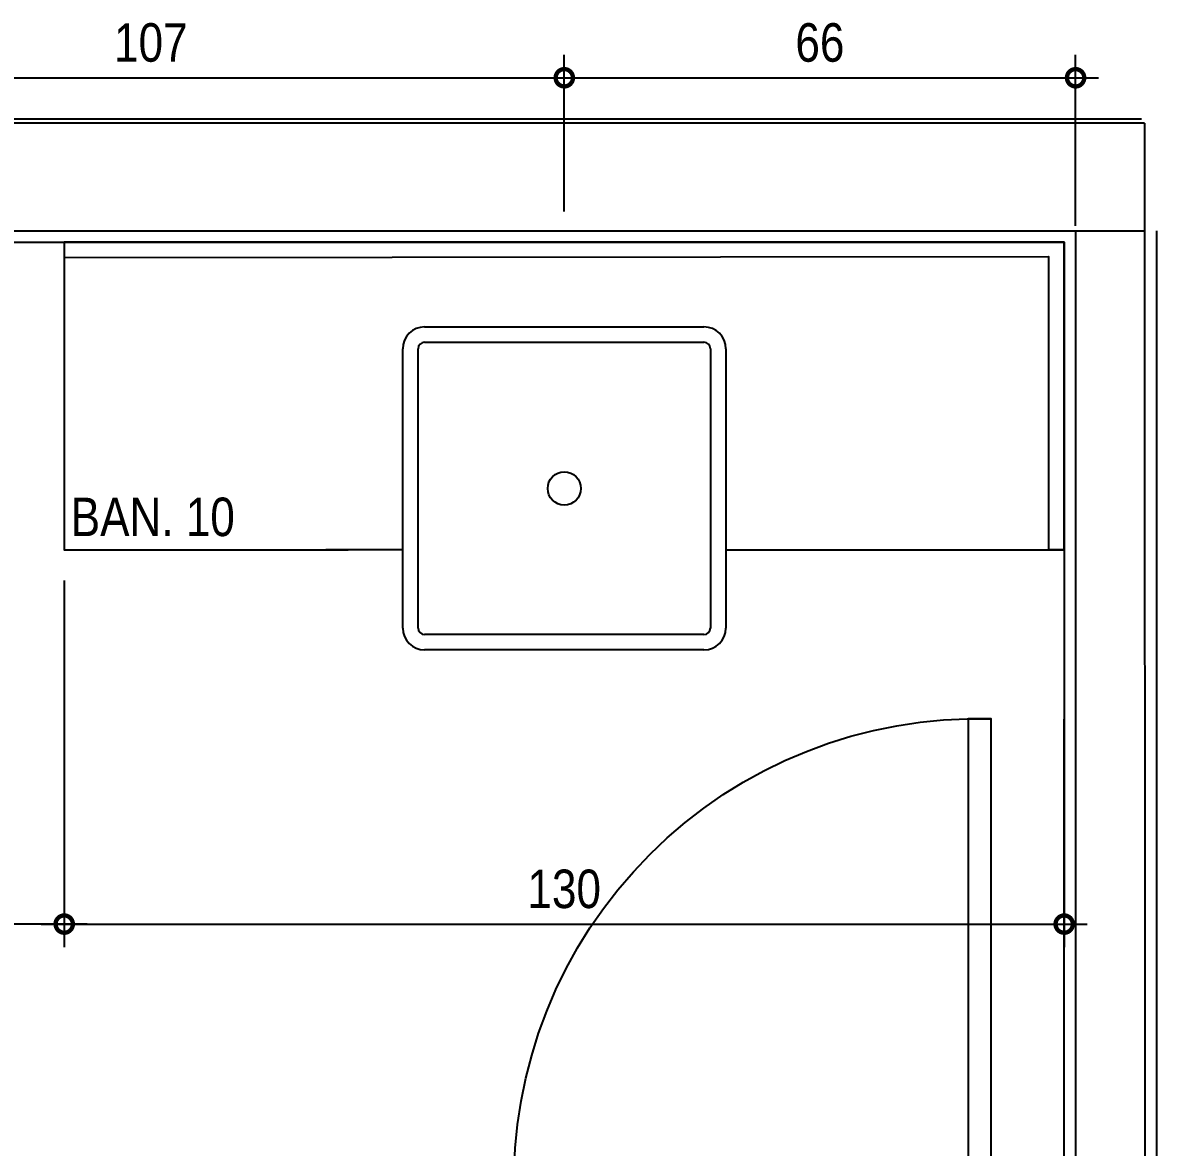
# Model space of a CAD drawing. Header units: metres. Extents: x 3 to 168, y -142 to 28.
# Drawn here: x 68.537 to 70.011, y -96.1 to -94.638 of the extents above; entities that cross this region are included whole.
import ezdxf

# ---------------------------------------------------------------- set-up
doc = ezdxf.new("R2010")
doc.units = ezdxf.units.M
doc.linetypes.add('DASHEDX2', pattern=[1.5, 1, -0.5])
for name, color, linetype in [('ARQ-ALV ACAB', 4, 'Continuous'), ('ARQ-ALV OSSO', 5, 'Continuous'), ('ARQ-CAX @ 1', 1, 'Continuous'), ('ARQ-DIM', 2, 'Continuous'), ('ARQ-HID', 2, 'Continuous'), ('ARQ-PRJ', 7, 'DASHEDX2'), ('ARQ-TXT', 2, 'Continuous')]:
    doc.layers.add(name, color=color, linetype=linetype)
doc.styles.add('Adesa', font='ARIALN.TTF')
doc.dimstyles.new('ADESA 1-0025', dxfattribs={"dimtxt": 0.05, "dimasz": 0.045, "dimexe": 0.03, "dimexo": 0.04, "dimgap": 0.02, "dimtad": 1, "dimtoh": 1, "dimdec": 0, "dimlfac": 100, "dimzin": 4, "dimtxsty": 'Adesa', "dimblk": 'DOTSMALL', "dimcen": 1, "dimdle": 0.03, "dimclrd": 1, "dimclre": 1, "dimclrt": 256, "dimazin": 1, "dimtm": 1e-09, "dimtfac": 1, "dimtdec": 0, "dimtix": 1, "dimtmove": 2, "dimatfit": 0, "dimldrblk": 'DOTSMALL', "dimfxl": 0.8, "dimtvp": 2, "dimtolj": 1, "dimtzin": 0, "dimarcsym": 0})

# ---------------------------------------------------------------- blocks, each defined once
blk = doc.blocks.new('ARQ-HID-CUBA Q')
for points in [[(-0.1816, 0), (0.1816, 0)], [(-0.1816, -0.11), (0.1816, -0.11)], [(-0.1816, -0.13), (0.1816, -0.13)], [(-0.21, -0.5016), (-0.21, -0.1384)], [(-0.19, -0.5016), (-0.19, -0.1384)], [(0.19, -0.1384), (0.19, -0.5016)], [(0.21, -0.1384), (0.21, -0.5016)], [(-0.21, -0.4), (-0.31, -0.4)], [(0.21, -0.4), (0.31, -0.4)], [(0.1816, -0.51), (-0.1816, -0.51)], [(0.1816, -0.53), (-0.1816, -0.53)], [(0.1816, -0.53), (-0.1816, -0.53)]]:
    blk.add_lwpolyline(points)
blk.add_circle((0, -0.32), 0.0216)
for centre, radius, start, end in [((-0.1816, -0.1384), 0.0284, 90, 180), ((0.1816, -0.1384), 0.0284, 0, 90), ((-0.1816, -0.1384), 0.0084, 90, 180), ((0.1816, -0.1384), 0.0084, 0, 90), ((-0.1816, -0.5016), 0.0284, 180, 270), ((-0.1816, -0.5016), 0.0084, 180, 270), ((0.1816, -0.5016), 0.0284, 270, 0), ((0.1816, -0.5016), 0.0084, 270, 0)]:
    blk.add_arc(centre, radius, start, end)
blk = doc.blocks.new('*U237')
for points in [[(-0.665, 0.0197), (-0.615, 0.0197), (-0.615, 0.0097), (-0.665, 0.0097)], [(0.045, 0.0197), (-0.005, 0.0197), (-0.005, 0.0097), (0.045, 0.0097)], [(-0.675, -0.16), (-0.625, -0.16), (-0.625, -0.15), (-0.675, -0.15)], [(0, -0.15), (0, -0.77), (-0.03, -0.77), (-0.03, -0.15)], [(0.055, -0.16), (0.005, -0.16), (0.005, -0.15), (0.055, -0.15)]]:
    blk.add_lwpolyline(points, close=True)
for points in [[(-0.66, -0.15), (-0.62, -0.15), (-0.62, -0.12), (-0.61, -0.12), (-0.61, 0.0097), (-0.645, 0.0097), (-0.645, -0.15)], [(0.04, -0.15), (0, -0.15), (0, -0.12), (-0.01, -0.12), (-0.01, 0.0097), (0.025, 0.0097), (0.025, -0.15)]]:
    blk.add_lwpolyline(points)
at = {"layer": 'ARQ-PRJ'}
blk.add_arc((-0.0179, -0.1679), 0.6024, 178.2986, 271.7014, dxfattribs=at)
blk = doc.blocks.new('_DotSmall')
at = {"color": 0, "linetype": 'ByBlock', "const_width": 0.5}
blk.add_lwpolyline([(-0.0625, 0, 1), (0.0625, 0, 1)], format="xyb", close=True, dxfattribs=at)
blk = doc.blocks.new('*D264')
at = {"layer": 'ARQ-DIM', "color": 1, "lineweight": -2, "transparency": 16777216}
for p, q in [((68.1662, -94.9684), (68.1662, -94.6794)), ((69.2411, -94.8832), (69.2411, -94.6794)), ((68.1362, -94.7094), (69.2711, -94.7094))]:
    blk.add_line(p, q, dxfattribs=at)
at = {"layer": 'Defpoints', "color": 0, "transparency": 16777216}
for p in [(69.2411, -94.7094), (69.2411, -94.9232), (68.1662, -95.0084)]:
    blk.add_point(p, dxfattribs=at)
at = {"layer": 'ARQ-DIM', "color": 1, "lineweight": -2, "transparency": 16777216, "xscale": 0.045, "yscale": 0.045, "zscale": 0.045, "rotation": 180}
blk.add_blockref('_DotSmall', (68.1662, -94.7094), dxfattribs=at)
at = {"layer": 'ARQ-DIM', "color": 1, "lineweight": -2, "transparency": 16777216, "xscale": 0.045, "yscale": 0.045, "zscale": 0.045}
blk.add_blockref('_DotSmall', (69.2411, -94.7094), dxfattribs=at)
at = {"layer": 'ARQ-DIM', "transparency": 16777216, "insert": (68.7036, -94.6638), "char_height": 0.05, "attachment_point": 5, "style": 'Adesa'}
blk.add_mtext('\\A1;107', dxfattribs=at)
blk = doc.blocks.new('*D265')
at = {"layer": 'ARQ-DIM', "color": 1, "lineweight": -2, "transparency": 16777216}
for p, q in [((69.2411, -94.8832), (69.2411, -94.6794)), ((69.9058, -94.902), (69.9058, -94.6794)), ((69.2111, -94.7094), (69.9358, -94.7094))]:
    blk.add_line(p, q, dxfattribs=at)
at = {"layer": 'Defpoints', "color": 0, "transparency": 16777216}
for p in [(69.9058, -94.7094), (69.2411, -94.9232), (69.9058, -94.942)]:
    blk.add_point(p, dxfattribs=at)
at = {"layer": 'ARQ-DIM', "color": 1, "lineweight": -2, "transparency": 16777216, "xscale": 0.045, "yscale": 0.045, "zscale": 0.045, "rotation": 180}
blk.add_blockref('_DotSmall', (69.2411, -94.7094), dxfattribs=at)
at = {"layer": 'ARQ-DIM', "color": 1, "lineweight": -2, "transparency": 16777216, "xscale": 0.045, "yscale": 0.045, "zscale": 0.045}
blk.add_blockref('_DotSmall', (69.9058, -94.7094), dxfattribs=at)
at = {"layer": 'ARQ-DIM', "transparency": 16777216, "insert": (69.5734, -94.6638), "char_height": 0.05, "attachment_point": 5, "style": 'Adesa'}
blk.add_mtext('\\A1;66', dxfattribs=at)
blk = doc.blocks.new('*D261')
at = {"layer": 'ARQ-DIM', "color": 1, "lineweight": -2, "transparency": 16777216}
for p, q in [((68.591, -95.3632), (68.591, -95.8398)), ((69.891, -95.3632), (69.891, -95.8398)), ((68.561, -95.8098), (69.921, -95.8098))]:
    blk.add_line(p, q, dxfattribs=at)
at = {"layer": 'Defpoints', "color": 0, "transparency": 16777216}
for p in [(68.591, -95.3232, 0), (69.891, -95.3232, 0), (69.891, -95.8098)]:
    blk.add_point(p, dxfattribs=at)
at = {"layer": 'ARQ-DIM', "color": 1, "lineweight": -2, "transparency": 16777216, "xscale": 0.045, "yscale": 0.045, "zscale": 0.045, "rotation": 180}
blk.add_blockref('_DotSmall', (68.591, -95.8098), dxfattribs=at)
at = {"layer": 'ARQ-DIM', "color": 1, "lineweight": -2, "transparency": 16777216, "xscale": 0.045, "yscale": 0.045, "zscale": 0.045}
blk.add_blockref('_DotSmall', (69.891, -95.8098), dxfattribs=at)
at = {"layer": 'ARQ-DIM', "transparency": 16777216, "insert": (69.241, -95.7643), "char_height": 0.05, "attachment_point": 5, "style": 'Adesa'}
blk.add_mtext('\\A1;130', dxfattribs=at)
blk = doc.blocks.new('*D262')
at = {"layer": 'ARQ-DIM', "color": 1, "lineweight": -2, "transparency": 16777216}
for p, q in [((68.591, -95.3631), (68.591, -95.8398)), ((67.7708, -95.593), (67.7708, -95.8398)), ((68.621, -95.8098), (67.7408, -95.8098))]:
    blk.add_line(p, q, dxfattribs=at)
at = {"layer": 'Defpoints', "color": 0, "transparency": 16777216}
for p in [(68.591, -95.3231), (67.7708, -95.553, 0), (67.7708, -95.8098)]:
    blk.add_point(p, dxfattribs=at)
at = {"layer": 'ARQ-DIM', "color": 1, "lineweight": -2, "transparency": 16777216, "xscale": 0.045, "yscale": 0.045, "zscale": 0.045, "rotation": 180}
blk.add_blockref('_DotSmall', (67.7708, -95.8098), dxfattribs=at)
at = {"layer": 'ARQ-DIM', "color": 1, "lineweight": -2, "transparency": 16777216, "xscale": 0.045, "yscale": 0.045, "zscale": 0.045}
blk.add_blockref('_DotSmall', (68.591, -95.8098), dxfattribs=at)
at = {"layer": 'ARQ-DIM', "transparency": 16777216, "insert": (68.1809, -95.7225), "char_height": 0.05, "attachment_point": 5, "style": 'Adesa'}
blk.add_mtext('\\A1;82\\Pmín. 60cm', dxfattribs=at)
blk = doc.blocks.new('AREAS MOLHADAS')
at = {"layer": 'ARQ-ALV ACAB'}
for points in [[(69.9917, -94.7633), (67.6121, -94.7633)], [(70.0108, -94.9083), (70.0108, -96.1631)], [(67.7709, -96.163), (67.7706, -94.9233), (69.8908, -94.9232)], [(69.8908, -94.9233), (69.8907, -96.163)]]:
    blk.add_lwpolyline(points, dxfattribs=at)
at = {"layer": 'ARQ-ALV OSSO', "elevation": 0}
blk.add_lwpolyline([(69.9956, -94.7683), (67.6159, -94.7683)], dxfattribs=at)
at = {"layer": 'ARQ-ALV OSSO'}
for points in [[(69.9956, -94.7683), (69.9958, -96.1779)], [(67.7559, -96.178), (67.7556, -94.9083), (69.9956, -94.9083)], [(69.9058, -94.9083), (69.9057, -96.178)]]:
    blk.add_lwpolyline(points, dxfattribs=at)
at = {"layer": 'ARQ-HID', "lineweight": -2}
blk.add_lwpolyline([(69.54, -95.3232), (69.8911, -95.3232), (69.8911, -94.9231), (68.591, -94.9232), (68.591, -95.3232), (68.96, -95.3232)], dxfattribs=at)
at = {"layer": 'ARQ-HID'}
for points in [[(68.591, -94.9432), (69.8708, -94.9419), (69.8707, -95.3232)], [(69.8911, -95.3232), (69.8707, -95.3232)]]:
    blk.add_lwpolyline(points, dxfattribs=at)
at = {"layer": 'ARQ-CAX @ 1', "xscale": -1, "rotation": 180}
blk.add_blockref('*U237', (69.7961, -96.313, 0), dxfattribs=at)
at = {"layer": 'ARQ-HID', "lineweight": -2}
blk.add_blockref('ARQ-HID-CUBA Q', (69.2411, -94.9233), dxfattribs=at)
at = {"layer": 'ARQ-TXT', "insert": (68.5995, -95.2553), "char_height": 0.05, "attachment_point": 1, "style": 'Adesa'}
blk.add_mtext_dynamic_manual_height_columns('BAN. 10', width=0.217357, gutter_width=1, heights=[0], dxfattribs=at)
at = {"layer": 'ARQ-DIM'}
for base, p1, p2, picture, middle in [((69.2411, -94.7094), (68.1662, -95.0084), (69.2411, -94.9232), '*D264', (68.7036, -94.6638)), ((69.9058, -94.7094), (69.2411, -94.9232), (69.9058, -94.942), '*D265', (69.5734, -94.6638)), ((69.891, -95.8098, 0), (68.591, -95.3232), (69.891, -95.3232), '*D261', (69.241, -95.7643, 0))]:
    dim = blk.add_linear_dim(base=base, p1=p1, p2=p2, dimstyle='ADESA 1-0025', dxfattribs=at)
    dim.commit()
    dim.dimension.update_dxf_attribs({"geometry": picture, "text_midpoint": middle})
dim = blk.add_linear_dim(base=(67.7708, -95.8098, 0), p1=(68.591, -95.3231, 0), p2=(67.7708, -95.553), text='<>\\Pmín. 60cm', dimstyle='ADESA 1-0025', dxfattribs=at)
dim.commit()
dim.dimension.update_dxf_attribs({"geometry": '*D262', "text_midpoint": (68.1809, -95.7225, 0)})

msp = doc.modelspace()

# ---------------------------------------------------------------- block references
msp.add_blockref('AREAS MOLHADAS', (0, 0))

doc.saveas('drawing.dxf')
